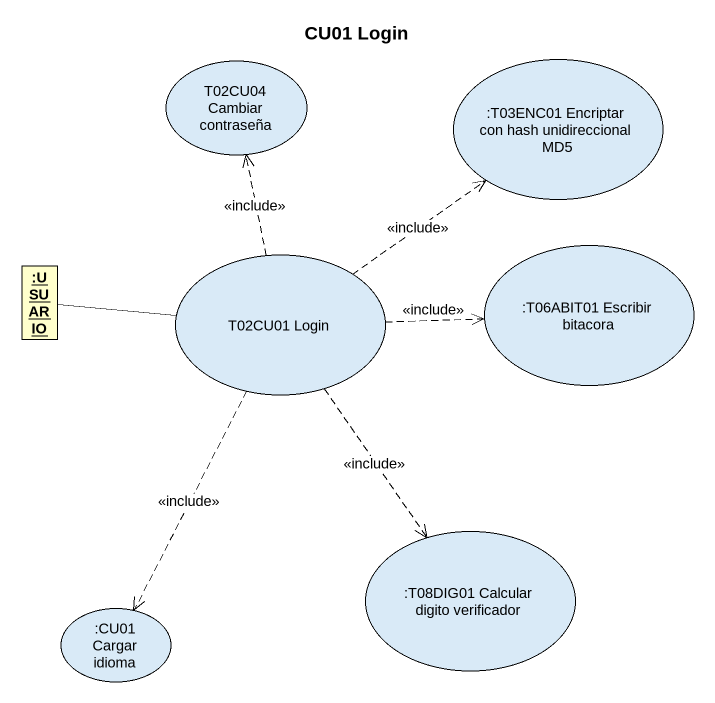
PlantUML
@startuml
title CU01 Login
allowmixing
hide circle
hide empty members
usecase "T02CU04 Cambiar contraseña" as T02CU04_Cambiar_contraseña
usecase ":T03ENC01 Encriptar con hash unidireccional MD5" as T03ENC01_Encriptar_con_hash
object ":USUARIO" as USUARIO
usecase "T02CU01 Login" as T02CU01_Login
usecase ":T06ABIT01 Escribir bitacora" as T06ABIT01_Escribir_bitacora
usecase ":T08DIG01 Calcular digito verificador" as T08DIG01_Calcular_digito
usecase ":CU01 Cargar idioma" as CU01_Cargar_idioma
USUARIO -right- T02CU01_Login
T02CU01_Login .up.> T02CU04_Cambiar_contraseña : <<include>>
T02CU01_Login .up.> T03ENC01_Encriptar_con_hash : <<include>>
T02CU01_Login .right.> T06ABIT01_Escribir_bitacora : <<include>>
T02CU01_Login ..> T08DIG01_Calcular_digito : <<include>>
T02CU01_Login ..> CU01_Cargar_idioma : <<include>>
@enduml
